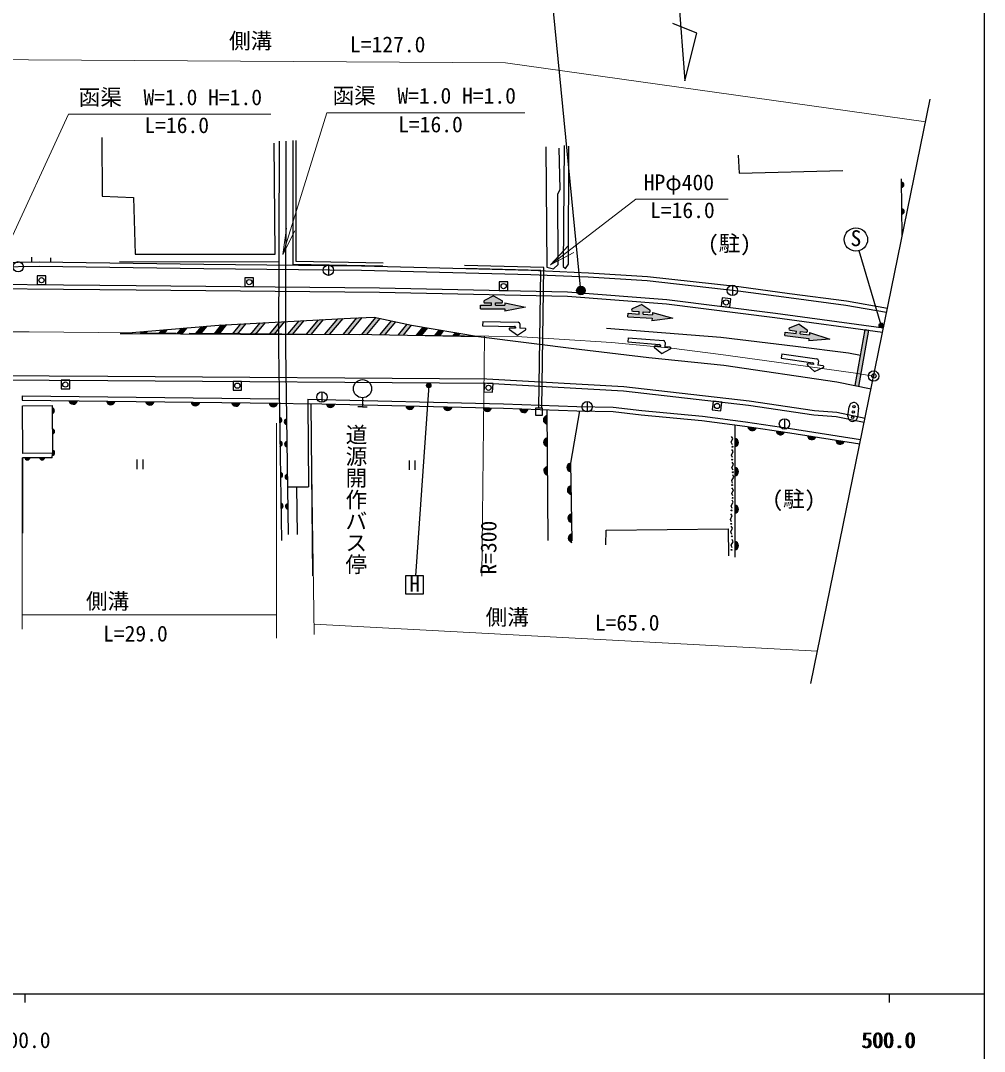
# Model space of a CAD drawing. Units: millimetres at full size, sheet at 1:1000; details may follow other scales. Extents: x 40000 to 680000, y 20000 to 380000.
# Drawn here: x 467496 to 579000, y 198357 to 317597 of the extents above; entities that cross this region are included whole.
import ezdxf
from ezdxf.enums import TextEntityAlignment as Align

# ---------------------------------------------------------------- set-up
doc = ezdxf.new("R2010")
doc.units = ezdxf.units.MM
doc.header["$LTSCALE"] = 1000
doc.header["$PDMODE"] = 32
doc.header["$PDSIZE"] = 500
doc.linetypes.add('CHAIN', pattern=[18.5, 12, -1.5, 3.5, -1.5])
for name, color, linetype, lineweight in [('M-BGD', 7, 'Continuous', 25), ('M-BGD-EXST', 7, 'Continuous', 25), ('M-BMK', 2, 'CHAIN', 13), ('M-BMK-OTRS', 5, 'Continuous', 25), ('M-BMK-SRVR', 3, 'Continuous', 25), ('M-STR-HTXT', 7, 'Continuous', 13), ('M-STR-STRC', 7, 'Continuous', 25), ('M-TTL-BAND', 7, 'Continuous', 25)]:
    doc.layers.add(name, color=color, linetype=linetype, lineweight=lineweight)
doc.layers.add('M-BMK-HTXT', color=7, linetype='Continuous')
doc.layers.add('M-OTRS', color=6, linetype='Continuous')
doc.styles.add('@ＭＳ ゴシック', font='')
doc.styles.add('ＭＳ ゴシック', font='')
doc.styles.get('@ＭＳ ゴシック').set_extended_font_data('@MS Gothic')
doc.styles.get('ＭＳ ゴシック').set_extended_font_data('MS Gothic')

# ---------------------------------------------------------------- blocks, each defined once
blk = doc.blocks.new('open_arrow')
at = {"color": 0, "linetype": 'Continuous', "lineweight": -2}
blk.add_lwpolyline([(7.5, 1.25), (0, 0), (7.5, -1.25)], dxfattribs=at)

msp = doc.modelspace()

# ---------------------------------------------------------------- hatches: boundary and pattern name
at = {"layer": 'M-BGD'}
for points in [[(569425, 298298, 0.84072), (569417, 298924)], [(569466, 295210, 0.84072), (569457, 295835)], [(473075, 273631, 0.82183), (474066, 273619)], [(477430, 273578, 0.82183), (478421, 273565)], [(481961, 273522, 0.82183), (482952, 273509)], [(487224, 273457, 0.82183), (488215, 273444)], [(491899, 273399, 0.82183), (492890, 273387)], [(496238, 273345, 0.82183), (497229, 273333)], [(502852, 273265, 0.82183), (503842, 273240)], [(471154, 272157, 0.84072), (471150, 272783)], [(512047, 273033, 0.82183), (513037, 273008)], [(516420, 272923, 0.82183), (517410, 272898)], [(520992, 272808, 0.82183), (521982, 272783)], [(525227, 272682, 0.82183), (526217, 272646)], [(528380, 271911, 0.82183), (528387, 270920)], [(497460, 271075, 0.84072), (497451, 271701)], [(498254, 271510, 0.84072), (498263, 270884)], [(471169, 269747, 0.84072), (471165, 270372)], [(551639, 270638, 0.82183), (552620, 270495)], [(554901, 270161, 0.82183), (555881, 270018)], [(558533, 269602, 0.82183), (559511, 269446)], [(497501, 268332, 0.84072), (497492, 268957)], [(498292, 268914, 0.84072), (498302, 268288)], [(528398, 269329, 0.82183), (528405, 268338)], [(550126, 268289, 0.82183), (550125, 269279)], [(561808, 269079, 0.82183), (562786, 268923)], [(471174, 267298, 0.84072), (471170, 267923)], [(467966, 267036, 0.84072), (468592, 267036)], [(469676, 267036, 0.84072), (470302, 267036)], [(528421, 266017, 0.82183), (528428, 265026)], [(531099, 266411, 0.82183), (531118, 265420)], [(550127, 264919, 0.82183), (550127, 265910)], [(497554, 264728, 0.84072), (497545, 265353)], [(498349, 265124, 0.84072), (498358, 264498)], [(531150, 263775, 0.82183), (531169, 262784)], [(497608, 261143, 0.84072), (497598, 261768)], [(498399, 261715, 0.84072), (498409, 261090)], [(550128, 260583, 0.82183), (550128, 261573)], [(531213, 260544, 0.82183), (531232, 259554)], [(531258, 258222, 0.82183), (531277, 257232)], [(550130, 256357, 0.82183), (550129, 257347)]]:
    msp.add_hatch(color=256, dxfattribs=at).paths.add_polyline_path(points)
at = {"layer": 'M-BGD-EXST'}
for points in [[(567309, 282352, 0.41421), (567059, 282602, 0.41421), (566809, 282352, 1)], [(514973, 275386, 0.41421), (514723, 275636, 0.41421), (514473, 275386, 1)]]:
    msp.add_hatch(color=256, dxfattribs=at).paths.add_polyline_path(points)
at = {"layer": 'M-STR-STRC'}
for points in [[(532828, 286367, 0.41421), (532328, 286867, 0.41421), (531828, 286367, 1)], [(521970, 284937), (521970, 284662), (520705, 284662), (520705, 284264), (523516, 284264), (523516, 283989), (525913, 284463), (523516, 284937), (523516, 284662), (522437, 284662), (522437, 284937), (523107, 284937, 0.77336), (523180, 285218), (522204, 285762), (521158, 285220, 0.78564), (521227, 284937)], [(539061, 283930), (539043, 283656), (537781, 283740), (537754, 283343), (540559, 283157), (540541, 282882), (542964, 283195), (540604, 283828), (540586, 283553), (539509, 283625), (539527, 283899), (540195, 283855, 0.77336), (540287, 284130), (539349, 284738), (538269, 284267, 0.78564), (538319, 283980)], [(495841, 282665), (495230, 282632), (494144, 281318), (494728, 281317)], [(498080, 282784), (497469, 282751), (496283, 281316), (496866, 281315)], [(500319, 282903), (499708, 282870), (498422, 281314), (499005, 281313)], [(502557, 283022), (501947, 282989), (500560, 281311), (501143, 281311)], [(504796, 283141), (504186, 283108), (502699, 281309), (503282, 281308)], [(507016, 283237), (506414, 283215), (504837, 281307), (505421, 281306)], [(509078, 283142), (508581, 283247), (506976, 281304), (507559, 281304)], [(510901, 282758), (510404, 282863), (509099, 281283), (509673, 281272)], [(482168, 281660), (481539, 281605), (481350, 281376), (481931, 281373)], [(484474, 281860), (483845, 281805), (483481, 281366), (484063, 281363)], [(486779, 282060), (486151, 282005), (485613, 281355), (486195, 281352)], [(489085, 282260), (488456, 282206), (487745, 281345), (488327, 281342)], [(491363, 282427), (490753, 282394), (489877, 281334), (490458, 281332)], [(493602, 282546), (492992, 282513), (492009, 281324), (492590, 281321)], [(512724, 282374), (512227, 282479), (511204, 281240), (511778, 281228)], [(514600, 282053), (514088, 282140), (513308, 281196), (513882, 281185)], [(516475, 281732), (515964, 281820), (515413, 281153), (515987, 281141)], [(518091, 281098), (518351, 281412), (517839, 281499), (517517, 281109)], [(557250, 281690), (557217, 281417), (555961, 281569), (555913, 281175), (558704, 280837), (558671, 280564), (561108, 280746), (558785, 281504), (558752, 281231), (557680, 281361), (557713, 281634), (558378, 281554, 0.77336), (558484, 281824), (557581, 282481), (556477, 282069, 0.78564), (556512, 281780)], [(565647, 281777), (565204, 281856), (564044, 275380), (564485, 275290)], [(519715, 281178), (519622, 281066), (520196, 281054), (520226, 281091)]]:
    msp.add_hatch(color=256, dxfattribs=at).paths.add_polyline_path(points)
h = msp.add_hatch(color=256, dxfattribs=at)
edge = h.paths.add_edge_path()
edge.add_line((524747, 282122), (524744, 282022))
h = msp.add_hatch(color=256, dxfattribs=at)
edge = h.paths.add_edge_path()
edge.add_line((541520, 280007), (541512, 279907))
h = msp.add_hatch(color=256, dxfattribs=at)
edge = h.paths.add_edge_path()
edge.add_line((559238, 277915), (559224, 277816))

# ---------------------------------------------------------------- linework, layer by layer
at = {"layer": 'M-BGD'}
for p, q in [((569499, 292666), (569412, 299297)), ((468740, 290216), (468749, 289641)), ((470942, 290137), (470935, 289635)), ((478922, 289739), (497359, 289690)), ((503107, 289330), (503107, 288130)), ((549845, 286987), (549845, 285787)), ((502356, 274653), (502356, 273453)), ((467695, 274198), (467689, 273698)), ((467689, 273698), (497353, 273331)), ((467695, 274198), (497353, 273831)), ((497353, 273331), (500725, 273247)), ((500739, 273818), (500726, 273318)), ((500726, 273318), (500798, 263677)), ((501080, 273309), (501275, 253371)), ((507051, 273963), (507051, 272913)), ((533044, 273526), (533044, 272326)), ((507051, 272913), (506526, 272913)), ((507051, 272913), (507576, 272913)), ((528376, 272569), (528481, 257447)), ((550125, 270841), (550130, 255538)), ((555870, 271540), (555870, 270340)), ((471164, 267036), (471184, 267560)), ((480959, 266811), (480959, 265693)), ((481625, 266811), (481625, 265693)), ((512449, 266730), (512449, 265612)), ((513115, 266730), (513115, 265612)), ((498370, 263672), (500798, 263677)), ((499420, 263674), (499502, 258153))]:
    msp.add_line(p, q, dxfattribs=at)
for points in [[(476912, 304062), (476943, 297277), (480574, 297151), (480731, 290586), (496933, 290586), (496838, 303430)], [(497396, 303637), (497332, 279686), (497663, 257450)], [(498196, 303635), (498132, 279691), (498452, 258137)], [(509421, 289178), (499034, 289379), (499015, 303712)], [(509428, 289528), (499384, 289722), (499365, 303713)], [(528263, 302978), (528362, 289073), (529132, 288899), (529686, 289375), (529638, 297537), (529909, 298112), (529818, 302834)], [(530366, 303137), (530281, 289164), (530542, 288917), (530877, 289426), (530913, 303088)], [(550531, 302025), (550616, 299949), (562609, 300246)], [(567689, 283817), (562989, 284635), (556373, 285510), (550524, 286312), (539993, 287477), (533164, 287900), (526528, 288199), (506926, 288688), (488686, 288887), (469633, 289153), (464791, 289082), (436917, 289159)], [(567789, 284307), (563065, 285130), (556440, 286005), (550586, 286808), (540036, 287975), (533191, 288399), (526546, 288699), (506935, 289188), (488692, 289387), (469633, 289654), (464788, 289582), (436918, 289659)], [(527465, 272755), (527674, 288687), (518845, 288929)], [(527815, 272755), (528029, 289027), (518855, 289279)], [(322575, 287742), (359911, 287614), (401851, 287446), (431455, 287273), (455660, 287172), (480871, 286972), (509030, 286690), (530787, 286203), (542274, 285344), (554825, 283767), (567328, 282051)], [(322573, 287242), (359909, 287115), (401849, 286946), (431453, 286773), (455657, 286672), (480866, 286472), (509021, 286190), (530763, 285703), (542224, 284846), (554760, 283271), (567227, 281560)], [(322693, 277084), (356722, 276919), (390952, 276886), (416589, 276795), (477605, 276469), (521452, 276148), (537277, 275254), (551769, 273602), (559339, 272482), (561923, 272294), (565195, 271625)], [(322691, 276584), (356721, 276419), (390951, 276386), (416587, 276295), (477602, 275969), (521436, 275648), (537234, 274756), (551704, 273106), (559284, 271985), (561854, 271798), (565095, 271135)], [(500726, 273318), (523367, 272748), (531840, 272444), (536035, 272379), (539297, 271998), (546323, 271338), (551292, 270689), (556502, 269927), (564583, 268635)], [(500739, 273818), (523382, 273248), (531853, 272944), (536068, 272878), (539349, 272495), (546379, 271835), (551361, 271184), (556578, 270421), (564684, 269126)], [(532149, 272440), (531099, 266411), (531274, 257403)], [(549867, 268537), (549718, 268820), (549895, 269257), (549729, 269477)], [(549860, 267042), (549731, 267335), (549940, 267758), (549790, 267989)], [(471164, 267036), (467718, 267036), (467718, 258290)], [(549931, 265584), (549785, 265869), (549969, 266304), (549806, 266525)], [(549872, 264094), (549776, 264400), (550029, 264798), (549906, 265044)], [(549900, 262616), (549762, 262905), (549956, 263335), (549799, 263561)], [(549807, 261166), (549706, 261470), (549952, 261872), (549824, 262116)], [(549744, 259613), (549609, 259903), (549807, 260331), (549652, 260559)], [(535213, 256966), (535233, 258670), (549340, 258808), (549399, 255679)], [(549795, 258168), (549661, 258459), (549863, 258886), (549709, 259114)], [(549807, 256610), (549705, 256913), (549950, 257316), (549822, 257560)]]:
    msp.add_lwpolyline(points, dxfattribs=at)
for points in [[(469418, 287063), (470418, 287063), (470418, 288063), (469418, 288063)], [(493456, 286846), (494456, 286846), (494456, 287846), (493456, 287846)], [(522877, 286380), (523877, 286380), (523877, 287380), (522877, 287380)], [(548550, 284555), (549542, 284430), (549667, 285423), (548675, 285547)], [(472174, 274998), (473174, 274998), (473174, 275998), (472174, 275998)], [(492070, 274863), (493070, 274863), (493070, 275863), (492070, 275863)], [(521106, 274651), (522105, 274604), (522152, 275603), (521154, 275650)], [(471148, 273059), (471184, 267560), (467734, 267537), (467698, 273037)], [(547516, 272577), (548509, 272464), (548622, 273458), (547629, 273571)], [(527074, 271955), (527874, 271955), (527874, 272755), (527074, 272755)]]:
    msp.add_lwpolyline(points, close=True, dxfattribs=at)
for centre, radius in [((467212, 289118), 600), ((503107, 288730), 600), ((469918, 287563), 300), ((493956, 287346), 300), ((523377, 286880), 300), ((549845, 286387), 600), ((549108, 284989), 300), ((472674, 275498), 300), ((492570, 275363), 300), ((507051, 275013), 1050), ((502356, 274053), 600), ((521629, 275127), 300), ((533044, 272926), 600), ((548069, 273018), 300), ((555870, 270940), 600), ((549850, 268303), 50), ((549826, 266810), 50), ((549911, 265350), 50), ((549814, 263867), 50), ((549874, 262383), 50), ((549753, 260938), 50), ((549716, 259381), 50), ((549765, 257936), 50), ((549752, 256382), 50)]:
    msp.add_circle(centre, radius, dxfattribs=at)
for centre, radius, start, end in [((569366, 298610), 318, 280.64881, 80.86654), ((569407, 295522), 318, 280.64881, 80.86654), ((473572, 273723), 505, 190.46295, 348.12114), ((477927, 273669), 505, 190.46295, 348.12114), ((482458, 273613), 505, 190.46295, 348.12114), ((487720, 273548), 505, 190.46295, 348.12114), ((492396, 273491), 505, 190.46295, 348.12114), ((496735, 273437), 505, 190.46295, 348.12114), ((503349, 273350), 505, 189.72925, 347.38745), ((471097, 272470), 318, 280.26328, 80.48101), ((512544, 273119), 505, 189.72925, 347.38745), ((516917, 273008), 505, 189.72925, 347.38745), ((521490, 272893), 505, 189.72925, 347.38745), ((525725, 272762), 505, 189.11687, 346.77506), ((528482, 271416), 505, 101.56847, 259.22666), ((497401, 271387), 318, 280.74241, 80.96014), ((498313, 271198), 318, 100.74241, 260.96014), ((471113, 270059), 318, 280.26328, 80.48101), ((552144, 270663), 505, 182.84479, 340.50299), ((555405, 270186), 505, 182.84479, 340.50299), ((559037, 269621), 505, 182.09195, 339.75014), ((497442, 268644), 318, 280.74241, 80.96014), ((498352, 268602), 318, 100.74241, 260.96014), ((528500, 268834), 505, 101.56847, 259.22666), ((550028, 268784), 505, 281.18997, 78.84816), ((562312, 269097), 505, 182.09195, 339.75014), ((471117, 267610), 318, 280.26328, 80.48101), ((468279, 267090), 318, 189.89113, 350.10887), ((469989, 267090), 318, 189.89113, 350.10887), ((528523, 265522), 505, 101.56847, 259.22666), ((531207, 265917), 505, 102.28112, 259.93931), ((550029, 265414), 505, 281.18997, 78.84816), ((497495, 265040), 318, 280.74241, 80.96014), ((498408, 264812), 318, 100.74241, 260.96014), ((531258, 263281), 505, 102.28112, 259.93931), ((497549, 261455), 318, 280.74241, 80.96014), ((498459, 261403), 318, 100.74241, 260.96014), ((550030, 261078), 505, 281.18997, 78.84816), ((531320, 260051), 505, 102.28112, 259.93931), ((531365, 257729), 505, 102.28112, 259.93931), ((550032, 256852), 505, 281.18997, 78.84816)]:
    msp.add_arc(centre, radius, start, end, dxfattribs=at)
at = {"layer": 'M-BGD-EXST'}
for p, q in [((567059, 282352), (564504, 290972)), ((514723, 275386), (513177, 253383)), ((514109, 253383), (512009, 253383)), ((512009, 253383), (512009, 251283)), ((514109, 251283), (514109, 253383)), ((512009, 251283), (514109, 251283))]:
    msp.add_line(p, q, dxfattribs=at)
for centre, radius in [((564135, 292271), 1350), ((567059, 282352), 250), ((514723, 275386), 250)]:
    msp.add_circle(centre, radius, dxfattribs=at)
at = {"layer": 'M-BMK'}
msp.add_lwpolyline([(65185, 283840), (85545, 283804), (128215, 283542), (151324, 283475), (172792, 283321), (201590, 283170), (223665, 283006), (257480, 282808), (283288, 282602), (323962, 282418), (370475, 282130), (415219, 281900), (433801, 281790), (468490, 281584), (494710, 281386), (521670, 281107), (525477, 280999), (529795, 280764), (535849, 280358), (542786, 279694), (548512, 278990), (556931, 277827), (564093, 276823), (566189, 276482)], dxfattribs=at)
at = {"layer": 'M-BMK-OTRS'}
msp.add_line((558909, 240899), (572744, 308527), dxfattribs=at)
at = {"layer": 'M-BMK-SRVR'}
for p, q in [((541857, 343579), (544351, 310644)), ((545746, 316137), (542970, 317277)), ((544351, 310644), (545746, 316137))]:
    msp.add_line(p, q, dxfattribs=at)
msp.add_circle((566189, 276482), 600, dxfattribs=at)
at = {"layer": 'M-OTRS'}
msp.add_point((566214, 276491), dxfattribs=at)
at = {"layer": 'M-STR-HTXT'}
for p, q in [((521171, 281112), (520870, 253347)), ((501472, 246597), (501080, 273309)), ((497100, 246151), (497100, 271016)), ((467657, 247181), (467657, 267036)), ((467657, 248853), (497100, 248853)), ((501455, 247760), (559680, 244667))]:
    msp.add_line(p, q, dxfattribs=at)
for points in [[(437701, 313243), (523611, 312721), (572208, 305905)], [(465454, 290263), (473020, 306765), (496462, 306765)], [(497842, 290560), (502932, 306944), (525837, 306944)], [(528806, 289342), (538686, 296923), (549342, 296923)]]:
    msp.add_lwpolyline(points, dxfattribs=at)
at = {"layer": 'M-STR-STRC'}
for p, q in [((532328, 286367), (528133, 329072)), ((522204, 285762), (521158, 285220)), ((522204, 285762), (523180, 285218)), ((520705, 284662), (521970, 284662)), ((520705, 284264), (520705, 284662)), ((520705, 284264), (523516, 284264)), ((521227, 284937), (521970, 284937)), ((521970, 284662), (521970, 284937)), ((522437, 284662), (522437, 284937)), ((522437, 284937), (523107, 284937)), ((522437, 284662), (523516, 284662)), ((523516, 284937), (523516, 284662)), ((523516, 284937), (525913, 284463)), ((525913, 284463), (523516, 283989)), ((523516, 284264), (523516, 283989)), ((539349, 284738), (538269, 284267)), ((538319, 283980), (539061, 283930)), ((539043, 283656), (539061, 283930)), ((539349, 284738), (540287, 284130)), ((539509, 283625), (539527, 283899)), ((539527, 283899), (540195, 283855)), ((540604, 283828), (540586, 283553)), ((540604, 283828), (542964, 283195)), ((494144, 281318), (495230, 282632)), ((494728, 281317), (495841, 282665)), ((496283, 281316), (497469, 282751)), ((496866, 281315), (498080, 282784)), ((498422, 281314), (499708, 282870)), ((499005, 281313), (500319, 282903)), ((500560, 281311), (501947, 282989)), ((501143, 281311), (502557, 283022)), ((502699, 281309), (504186, 283108)), ((503282, 281308), (504796, 283141)), ((504837, 281307), (506414, 283215)), ((505421, 281306), (507016, 283237)), ((506976, 281304), (508581, 283247)), ((507559, 281304), (509078, 283142)), ((509099, 281283), (510404, 282863)), ((509673, 281272), (510901, 282758)), ((520955, 282805), (520944, 282305)), ((520955, 282805), (525060, 282715)), ((537754, 283343), (537781, 283740)), ((537754, 283343), (540559, 283157)), ((537781, 283740), (539043, 283656)), ((539509, 283625), (540586, 283553)), ((542964, 283195), (540541, 282882)), ((540559, 283157), (540541, 282882)), ((481350, 281376), (481539, 281605)), ((481931, 281373), (482168, 281660)), ((483481, 281366), (483845, 281805)), ((484063, 281363), (484474, 281860)), ((485613, 281355), (486151, 282005)), ((486195, 281352), (486779, 282060)), ((487745, 281345), (488456, 282206)), ((488327, 281342), (489085, 282260)), ((489877, 281334), (490753, 282394)), ((490458, 281332), (491363, 282427)), ((492009, 281324), (492992, 282513)), ((492590, 281321), (493602, 282546)), ((511204, 281240), (512227, 282479)), ((511778, 281228), (512724, 282374)), ((513308, 281196), (514088, 282140)), ((513882, 281185), (514600, 282053)), ((515413, 281153), (515964, 281820)), ((515987, 281141), (516475, 281732)), ((517517, 281109), (517839, 281499)), ((518091, 281098), (518351, 281412)), ((520944, 282305), (524649, 282224)), ((524065, 281853), (524977, 281216)), ((524744, 282022), (524125, 282035)), ((524747, 282122), (524744, 282022)), ((524977, 281216), (525915, 281813)), ((525255, 282511), (525244, 282011)), ((525864, 281997), (525244, 282011)), ((555913, 281175), (555961, 281569)), ((555961, 281569), (557217, 281417)), ((557581, 282481), (556477, 282069)), ((556512, 281780), (557250, 281690)), ((557217, 281417), (557250, 281690)), ((557581, 282481), (558484, 281824)), ((557680, 281361), (557713, 281634)), ((557713, 281634), (558378, 281554)), ((558785, 281504), (558752, 281231)), ((558785, 281504), (561108, 280746)), ((564043, 275369), (565204, 281856)), ((564485, 275290), (565647, 281777)), ((565204, 281856), (565647, 281777)), ((519622, 281066), (519715, 281178)), ((520196, 281054), (520226, 281091)), ((537776, 280918), (537735, 280420)), ((537735, 280420), (541428, 280115)), ((537776, 280918), (541868, 280580)), ((542051, 280365), (542010, 279866)), ((555913, 281175), (558704, 280837)), ((557680, 281361), (558752, 281231)), ((558704, 280837), (558671, 280564)), ((561108, 280746), (558671, 280564)), ((540824, 279780), (541695, 279090)), ((541512, 279907), (540894, 279958)), ((541520, 280007), (541512, 279907)), ((541695, 279090), (542668, 279628)), ((542628, 279815), (542010, 279866)), ((555555, 279047), (555484, 278552)), ((555555, 279047), (559619, 278467)), ((555484, 278552), (559153, 278028)), ((559224, 277816), (558610, 277904)), ((559238, 277915), (559224, 277816)), ((559789, 278241), (559719, 277745)), ((558529, 277730), (559358, 276989)), ((559358, 276989), (560361, 277469)), ((560332, 277658), (559719, 277745)), ((563218, 271841), (563352, 272933)), ((564444, 272798), (564310, 271706))]:
    msp.add_line(p, q, dxfattribs=at)
for points in [[(479031, 281387), (490429, 282377), (505648, 283186), (508384, 283288), (512736, 282371), (520476, 281048), (532120, 279590), (540180, 278645), (548874, 277753), (561926, 275814), (565886, 275004)], [(535284, 282013), (548510, 280994), (557160, 279930), (563274, 279155), (564676, 278904)], [(479031, 281387), (492955, 281319), (508136, 281303), (520476, 281048)]]:
    msp.add_lwpolyline(points, dxfattribs=at)
for centre, radius in [((532328, 286367), 500), ((563913, 272938), 150), ((563837, 272323), 150), ((563761, 271708), 150)]:
    msp.add_circle(centre, radius, dxfattribs=at)
for centre, radius, start, end in [((521227, 285087), 150, 117.38135, 270), ((523107, 285087), 150, 270, 60.86817), ((538329, 284129), 150, 113.56935, 266.188), ((540205, 284004), 150, 266.188, 57.05617), ((525055, 282515), 200, 358.80322, 88.73888), ((524123, 281935), 100, 88.73888, 235.04881), ((524647, 282124), 100, 358.73888, 88.73888), ((525862, 281897), 100, 302.42894, 88.73888), ((556530, 281929), 150, 110.47388, 263.09253), ((558396, 281703), 150, 263.09253, 53.9607), ((541852, 280381), 200, 355.34063, 85.27628), ((540886, 279859), 100, 85.27628, 231.58621), ((541420, 280015), 100, 355.27628, 85.27628), ((542619, 279716), 100, 298.96635, 85.27628), ((558596, 277805), 100, 81.87431, 228.18424), ((559139, 277929), 100, 351.87431, 81.87431), ((559591, 278269), 200, 351.93866, 81.87431), ((560318, 277559), 100, 295.56438, 81.87431), ((563898, 272865), 550, 82.97966, 172.97966), ((563898, 272865), 550, 352.97966, 82.97966), ((563764, 271774), 550, 172.97966, 262.97966), ((563764, 271774), 550, 262.97966, 352.97966)]:
    msp.add_arc(centre, radius, start, end, dxfattribs=at)
at = {"layer": 'M-TTL-BAND'}
for p, q in [((579000, 20000), (579000, 370000)), ((40000, 205000), (579000, 205000)), ((468000, 205000), (468000, 204000)), ((568000, 205000), (568000, 204000))]:
    msp.add_line(p, q, dxfattribs=at)

# ---------------------------------------------------------------- block references
at = {"layer": 'M-STR-HTXT', "xscale": 400, "yscale": 400}
for p, rotation in [((497842, 290560), 72.7), ((528806, 289342), 37.5)]:
    msp.add_blockref('open_arrow', p, dxfattribs=dict(at, rotation=rotation))

# ---------------------------------------------------------------- texts
at = {"layer": 'M-BGD-EXST', "style": 'ＭＳ ゴシック'}
msp.add_text('S', height=1833, rotation=358.508, dxfattribs=at).set_placement((563479, 290978), align=Align.BOTTOM_LEFT)
msp.add_text('H', height=1833, dxfattribs=at).set_placement((512461, 250975), align=Align.BOTTOM_LEFT)
at = {"layer": 'M-BMK-HTXT', "style": 'ＭＳ ゴシック'}
for p in [(547011, 290360), (554458, 260795)]:
    msp.add_text('(駐)', height=1833, dxfattribs=at).set_placement(p, align=Align.BOTTOM_LEFT)
at = {"layer": 'M-BMK-HTXT', "style": '@ＭＳ ゴシック'}
msp.add_text('道源開作バス停', height=1833, rotation=269.858, dxfattribs=at).set_placement((504863, 270968), align=Align.BOTTOM_LEFT)
at = {"layer": 'M-STR-HTXT', "style": 'ＭＳ ゴシック'}
for s, p in [('側溝', (491611, 313797)), ('L=127.0', (505601, 313377)), ('函渠\u3000W=1.0 H=1.0', (503587, 307444)), ('函渠\u3000W=1.0 H=1.0', (474212, 307265)), ('L=16.0', (511174, 304126)), ('L=16.0', (481815, 304031)), ('HPφ400', (539592, 297423)), ('L=16.0', (540319, 294198)), ('側溝', (475053, 248974)), ('側溝', (521293, 247125)), ('L=65.0', (533930, 246491)), ('L=29.0', (477038, 245219))]:
    msp.add_text(s, height=1833, dxfattribs=at).set_placement(p, align=Align.BOTTOM_LEFT)
msp.add_text('R=300', height=1833, rotation=89.698, dxfattribs=at).set_placement((523077, 253501), align=Align.BOTTOM_LEFT)
at = {"layer": 'M-TTL-BAND', "style": 'ＭＳ ゴシック'}
for s, p in [('400.0', (467844, 198195)), ('500.0', (567844, 198195)), ('500.0', (568000, 198195))]:
    msp.add_text(s, height=1833, dxfattribs=at).set_placement(p, align=Align.BOTTOM_CENTER)

doc.saveas('drawing.dxf')
